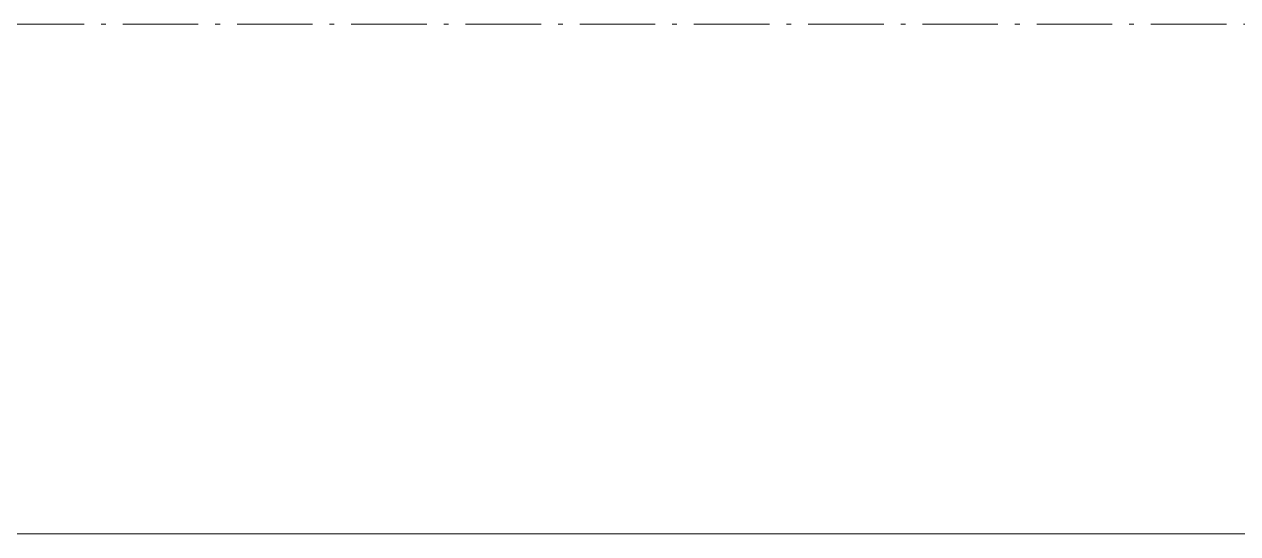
# Model space of a CAD drawing. Header units: metres. Extents: x -55 to 260, y -121 to 64.
# Drawn here: x 23.72 to 49.43, y -75.96 to -65.18 of the extents above; entities that cross this region are included whole.
import ezdxf

# ---------------------------------------------------------------- set-up
doc = ezdxf.new("R2010")
doc.units = ezdxf.units.M
doc.linetypes.add('01_Grid', pattern=[2.32, 1.6, -0.36, 0, -0.36])
for name, color, linetype, lineweight in [('0-1', 7, 'Continuous', 5), ('03EJES-1', 1, '01_Grid', 5), ('46BANQ-1', 253, 'Continuous', 5), ('70LINEA-1', 254, 'Continuous', 5)]:
    doc.layers.add(name, color=color, linetype=linetype, lineweight=lineweight)

# ---------------------------------------------------------------- blocks, each defined once
blk = doc.blocks.new('22011_AR_rvt-1-A1 _ A700')
at = {"layer": '46BANQ-1'}
for p, q in [((20.172, -75.96), (30.172, -75.96)), ((30.172, -75.96), (40.172, -75.96)), ((40.172, -75.96), (50.172, -75.96))]:
    blk.add_line(p, q, dxfattribs=at)
at = {"layer": '70LINEA-1'}
blk.add_line((166.624, -75.96), (16.256, -75.96), dxfattribs=at)
blk = doc.blocks.new('22011_AR_rvt-2-A1 _ A700')
at = {"layer": '46BANQ-1'}
for p, q in [((20.172, -75.96), (30.172, -75.96)), ((30.172, -75.96), (40.172, -75.96)), ((40.172, -75.96), (50.172, -75.96))]:
    blk.add_line(p, q, dxfattribs=at)
at = {"layer": '70LINEA-1'}
blk.add_line((166.624, -75.96), (16.256, -75.96), dxfattribs=at)

msp = doc.modelspace()

# ---------------------------------------------------------------- linework, layer by layer
at = {"layer": '03EJES-1'}
msp.add_line((-41.95, -65.177), (92.799, -65.177), dxfattribs=at)

# ---------------------------------------------------------------- block references
at = {"layer": '0-1'}
for name in ['22011_AR_rvt-2-A1 _ A700', '22011_AR_rvt-1-A1 _ A700']:
    msp.add_blockref(name, (0, 0), dxfattribs=at)

doc.saveas('drawing.dxf')
